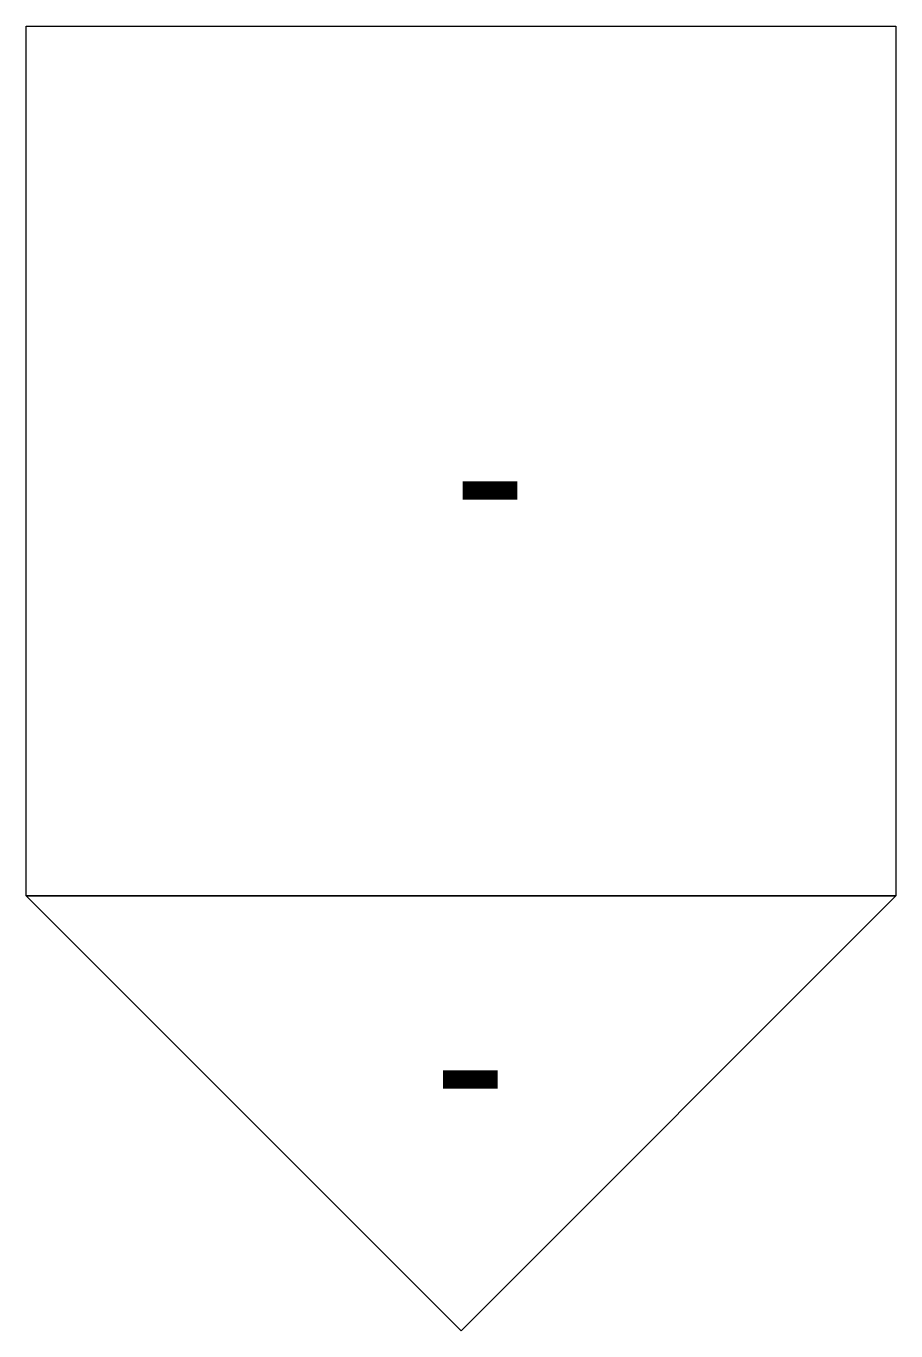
# Model space of a CAD drawing. Header units: inches. Extents: x -1067 to 992, y -835 to 901.
# Drawn here: x -73.5 to -25.5, y 829 to 901 of the extents above; entities that cross this region are included whole.
import ezdxf

# ---------------------------------------------------------------- set-up
doc = ezdxf.new("R2010")
doc.units = ezdxf.units.IN
doc.header["$MEASUREMENT"] = 0
doc.layers.add('A-ANNO-SYMB', color=6, linetype='Continuous', lineweight=9)

# ---------------------------------------------------------------- blocks, each defined once
blk = doc.blocks.new('Elevation - Detail Number-151647-Arena M Ring')
at = {"layer": 'A-ANNO-SYMB'}
for p, q in [((-0.25, -0.25), (-0.25, 0.25)), ((-0.25, 0.25), (0.25, 0.25)), ((0.25, 0.25), (0.25, -0.25)), ((0.25, -0.25), (-0.25, -0.25))]:
    blk.add_line(p, q, dxfattribs=at)
blk = doc.blocks.new('Elevation - Detail Number-V1-Arena M Ring')
at = {"layer": 'A-ANNO-SYMB'}
for p, q in [((0, 0.25), (-0.25, 0)), ((0.25, 0), (0, 0.25)), ((-0.25, 0), (0.25, 0))]:
    blk.add_line(p, q, dxfattribs=at)

msp = doc.modelspace()

# ---------------------------------------------------------------- block references
at = {"layer": 'A-ANNO-SYMB', "xscale": 95.99999999999994, "yscale": 95.99999999999994, "zscale": 95.99999999999994}
msp.add_blockref('Elevation - Detail Number-151647-Arena M Ring', (-49.526, 876.982), dxfattribs=at)
at = {"layer": 'A-ANNO-SYMB', "extrusion": (0, 0, -1), "xscale": 95.99999999999994, "yscale": 95.99999999999994, "zscale": 95.99999999999994, "rotation": 180}
msp.add_blockref('Elevation - Detail Number-V1-Arena M Ring', (49.526, 852.982), dxfattribs=at)

# ---------------------------------------------------------------- next in the draw order: texts
at = {"layer": 'A-ANNO-SYMB', "char_height": 8.8518, "width": 4.86, "attachment_point": 2, "line_spacing_factor": 0.938532, "bg_fill": 3, "box_fill_scale": 1.25, "bg_fill_color": 0, "bg_fill_transparency": 0}
for insert in [(-47.929, 880.795), (-49.008, 848.293)]:
    msp.add_mtext('\\fArial|b0|i0|c0|p34|;-', dxfattribs=dict(at, insert=insert))

doc.saveas('drawing.dxf')
